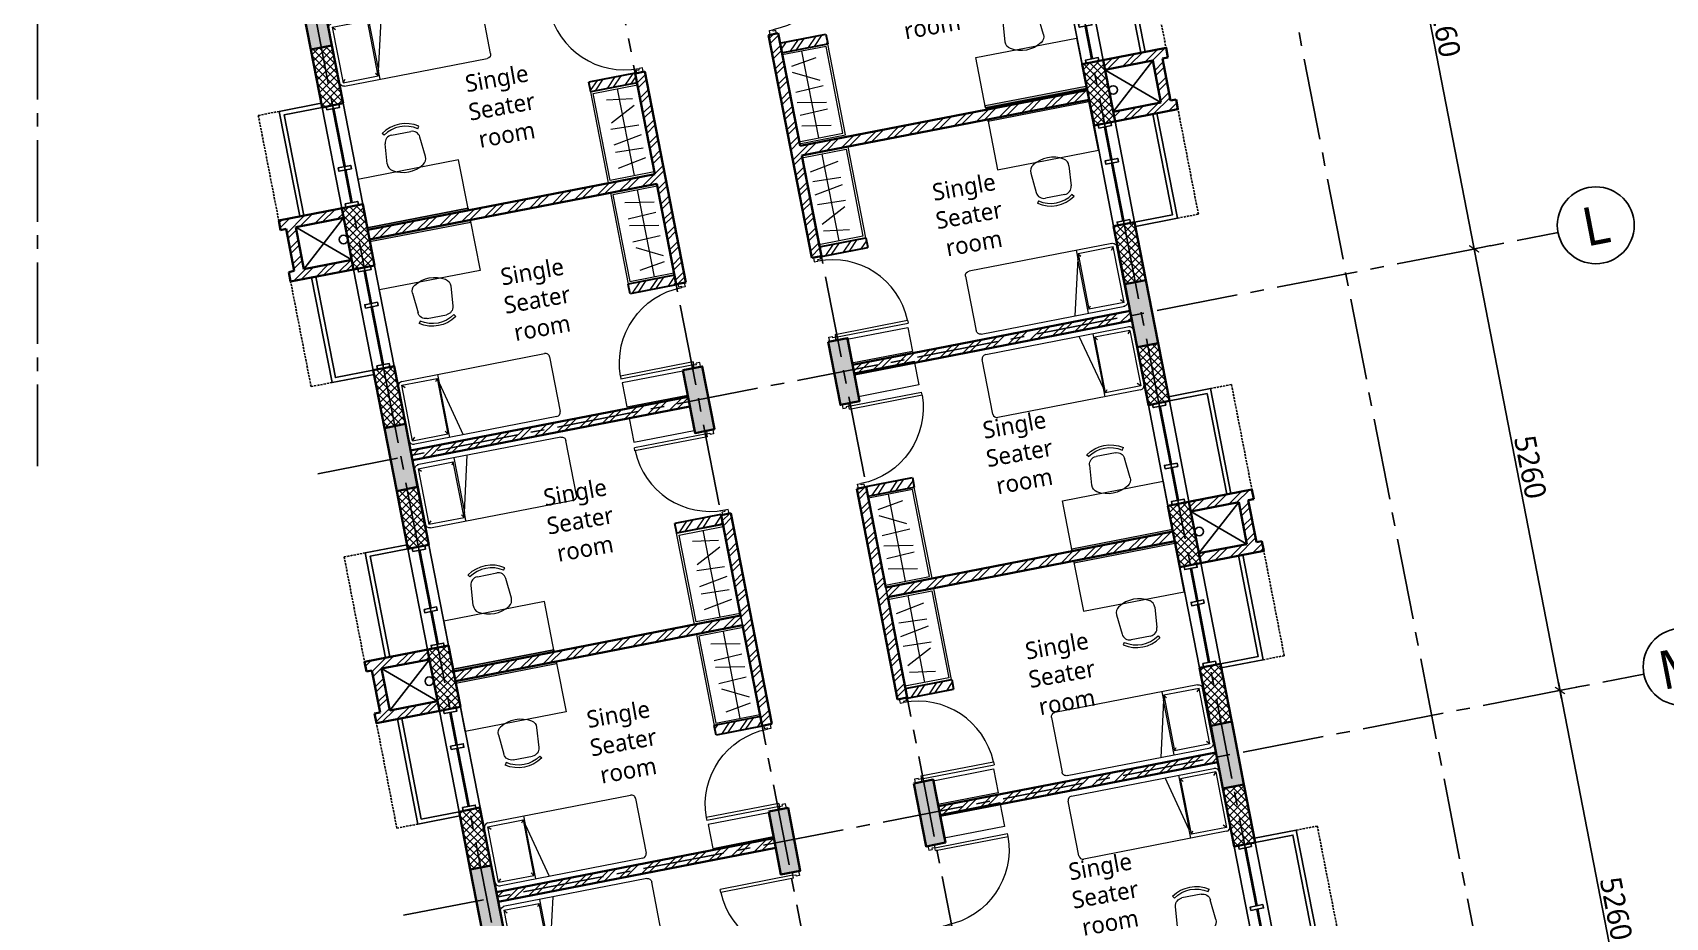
# Model space of a CAD drawing. Header units: millimetres. Extents: x -1107453 to -240403, y -265431 to 143409.
# Drawn here: x -269239 to -250148, y -40368 to -30023 of the extents above; entities that cross this region are included whole.
import ezdxf
from ezdxf.enums import TextEntityAlignment as Align

# ---------------------------------------------------------------- set-up
doc = ezdxf.new("R2010")
doc.units = ezdxf.units.MM
doc.header["$MEASUREMENT"] = 0
doc.linetypes.add('CENTER2', pattern=[28.575, 19.05, -3.175, 3.175, -3.175])
doc.linetypes.add('HIDDEN', pattern=[0.375, 0.25, -0.125])
for name, color, linetype in [('A-Anno-Dims', 7, 'Continuous'), ('A-Anno-Grid Lines', 154, 'Continuous'), ('A-Wall Patt', 8, 'Continuous'), ('A-Window', 4, 'Continuous'), ('Anno_Labels', 7, 'Continuous'), ('S-Conc Patt', 9, 'Continuous')]:
    doc.layers.add(name, color=color, linetype=linetype)
for name, color, linetype, lineweight in [('A-Detail Lines', 8, 'Continuous', 25), ('A-Door', 4, 'Continuous', 9), ('A-Wall Sec', 1, 'Continuous', 30), ('column hatch', 12, 'Continuous', 5), ('S-Concrete', 40, 'Continuous', 30), ('text', 7, 'Continuous', 9), ('Wall HATCH', 8, 'Continuous', 15)]:
    doc.layers.add(name, color=color, linetype=linetype, lineweight=lineweight)
doc.layers.add('frntr', color=32, linetype='Continuous', lineweight=15, true_color=0xbd5e00)
doc.layers.add('I-Furniture', color=7, linetype='Continuous', lineweight=15, true_color=0xc76300)
doc.styles.get("Standard").update_dxf_attribs({"font": 'trebuc.ttf'})
doc.dimstyles.new('IIITD_WD_L @ 100', dxfattribs={"dimscale": 100, "dimtxt": 2.5, "dimasz": 1, "dimexe": 0.5, "dimexo": 0.25, "dimgap": 0.3, "dimtad": 1, "dimdec": 0, "dimrnd": 1, "dimzin": 0, "dimdsep": 46, "dimtxsty": 'Standard', "dimblk": 'ARCHTICK', "dimcen": 0.2, "dimdle": 1, "dimclrd": 8, "dimclre": 8, "dimadec": 0, "dimazin": 0, "dimtfac": 1, "dimtdec": 0, "dimtofl": 0, "dimtmove": 0, "dimatfit": 0, "dimfxl": 2, "dimfxlon": 1, "dimtolj": 1, "dimtzin": 0, "dimlwd": -1, "dimlwe": -1, "dimarcsym": 0})
pattern_1 = [(45, (-151.27, -71520.88), (-44.194174, 44.194174), []), (135, (-151.27, -71520.88), (-44.194174, -44.194174), [])]
pattern_2 = [(45, (-807740.9, 84432.88), (-106.066017, 106.066017), []), (45, (-807670.2, 84432.88), (-106.066017, 106.066017), [])]

# ---------------------------------------------------------------- blocks, each defined once
blk = doc.blocks.new('ABL_Door_S - 1000 x 2100-11-3 Second Floor Lvl')
at = {"layer": 'A-Door', "color": 5}
for p, q in [((-500, 38), (-450, 38)), ((-500, -38), (-500, 38)), ((-450, 38), (-450, -3)), ((450, 38), (450, -3)), ((500, 38), (450, 38)), ((500, -38), (500, 38)), ((-500, -38), (-465, -38)), ((-465, -3), (-450, -3)), ((-465, -38), (-465, -3)), ((-430, -38), (-465, -38)), ((465, -3), (450, -3)), ((465, -38), (465, -3)), ((500, -38), (465, -38))]:
    blk.add_line(p, q, dxfattribs=at)
at = {"layer": 'A-Door', "color": 5, "lineweight": 18}
for p, q in [((-465, -38), (-465, -903)), ((-430, -38), (-430, -903)), ((-430, -903), (-465, -903))]:
    blk.add_line(p, q, dxfattribs=at)
at = {"layer": 'A-Door'}
blk.add_arc((-450, -2), 900, 271.2981, 359.9894, dxfattribs=at)
blk = doc.blocks.new('W 1200')
at = {"layer": 'A-Window', "linetype": 'HIDDEN', "ltscale": 100}
for p, q in [((552588, 7900), (552588, 9150)), ((552838, 7900), (552588, 7900))]:
    blk.add_line(p, q, dxfattribs=at)
at = {"layer": 'A-Window', "color": 2, "lineweight": 40}
for p, q in [((553463, 8720), (553463, 9110)), ((553463, 7990), (553463, 8680))]:
    blk.add_line(p, q, dxfattribs=at)
at = {"layer": 'A-Window', "color": 5}
for points in [[(553338, 7900), (552838, 7900), (552838, 9150)], [(553338, 7950), (552888, 7950), (552888, 9150)]]:
    blk.add_lwpolyline(points, dxfattribs=at)
at = {"layer": 'A-Window'}
for points in [[(553338, 7950), (553338, 9150)], [(553588, 7950), (553588, 9150)], [(553388, 8680), (553388, 8720), (553538, 8720), (553538, 8680), (553388, 8680)]]:
    blk.add_lwpolyline(points, dxfattribs=at)
for points in [[(553388, 9150), (553538, 9150), (553538, 9110), (553388, 9110)], [(553388, 7990), (553538, 7990), (553538, 7950), (553388, 7950)]]:
    blk.add_lwpolyline(points, close=True, dxfattribs=at)
blk = doc.blocks.new('column 2.03')
at = {"layer": 'S-Conc Patt'}
h = blk.add_hatch(color=256, dxfattribs=at)
h.paths.add_polyline_path([(-391825, -41890), (-391778, -42135), (-392229, -42223), (-392277, -41978)])
h.paths.add_polyline_path([(-417144, -42306), (-417144, -42556), (-417593, -42556), (-417593, -42306)])
h.paths.add_polyline_path([(-386479, -25584), (-386233, -25536), (-386090, -26272), (-386335, -26320)])
h.paths.add_polyline_path([(-385475, -30747), (-385229, -30699), (-385086, -31436), (-385332, -31483)])
h.paths.add_polyline_path([(-394133, -32430), (-393887, -32382), (-393744, -33119), (-393990, -33166)])
h.paths.add_polyline_path([(-395136, -27267), (-394891, -27219), (-394748, -27955), (-394993, -28003)])
h.paths.add_polyline_path([(-417394, -22076), (-417144, -22076), (-417144, -22826), (-417394, -22826)])
h.paths.add_polyline_path([(-417394, -27336), (-417144, -27336), (-417144, -28086), (-417394, -28086)])
h.paths.add_polyline_path([(-417394, -32596), (-417144, -32596), (-417144, -33346), (-417394, -33346)])
h.paths.add_polyline_path([(-426214, -32596), (-425964, -32596), (-425964, -33346), (-426214, -33346)])
h.paths.add_polyline_path([(-426214, -27336), (-425964, -27336), (-425964, -28086), (-426214, -28086)])
h.paths.add_polyline_path([(-399019, -17228), (-398769, -17228), (-398769, -17978), (-399019, -17978)])
h.paths.add_polyline_path([(-399019, -11280), (-398769, -11280), (-398769, -12030), (-399019, -12030)])
h.paths.add_polyline_path([(-399019, -14460), (-398769, -14460), (-398769, -15210), (-399019, -15210)])
h.paths.add_polyline_path([(-415129, -17161), (-415379, -17161), (-415379, -17911), (-415129, -17911)])
h.paths.add_polyline_path([(-415129, -12030), (-415379, -12030), (-415379, -11280), (-415129, -11280)])
h.paths.add_polyline_path([(-415129, -15210), (-415379, -15210), (-415379, -14460), (-415129, -14460)])
h.paths.add_polyline_path([(-427169, -19106), (-426919, -19106), (-426919, -19856), (-427169, -19856)])
h.paths.add_polyline_path([(-421929, -11530), (-421929, -11280), (-422679, -11280), (-422679, -11530)])
h.paths.add_polyline_path([(-422679, -13701), (-422429, -13701), (-422429, -14451), (-422679, -14451)])
h.paths.add_polyline_path([(-428649, -19106), (-428399, -19106), (-428399, -19856), (-428649, -19856)])
h.paths.add_polyline_path([(-428649, -17161), (-428399, -17161), (-428399, -17911), (-428649, -17911)])
h.paths.add_polyline_path([(-422679, -17161), (-422429, -17161), (-422429, -17911), (-422679, -17911)])
h.paths.add_polyline_path([(-417144, -17161), (-417394, -17161), (-417394, -17911), (-417144, -17911)])
h.paths.add_polyline_path([(-420929, -17161), (-420699, -17161), (-420699, -17911), (-420929, -17911)])
h.paths.add_polyline_path([(-386030, -15131), (-385784, -15083), (-385641, -15819), (-385886, -15867)])
h.paths.add_polyline_path([(-390781, -18036), (-390733, -18281), (-391471, -18425), (-391519, -18179)])
h.paths.add_polyline_path([(-387914, -36727), (-387688, -36683), (-387600, -37135), (-387826, -37179)])
h.paths.add_polyline_path([(-389447, -41411), (-389400, -41656), (-389989, -41771), (-390036, -41525)])
h.paths.add_polyline_path([(-422429, -19106), (-422429, -19336), (-423179, -19336), (-423179, -19106)])
h.paths.add_polyline_path([(-383067, -38123), (-383024, -38349), (-383470, -38436), (-383514, -38210)])
h.paths.add_polyline_path([(-387024, -38892), (-386980, -39118), (-387432, -39206), (-387476, -38980)])
h.paths.add_polyline_path([(-383484, -35984), (-383440, -36209), (-383892, -36297), (-383936, -36071)])
h.paths.add_polyline_path([(-385427, -38358), (-385201, -38314), (-385115, -38756), (-385341, -38799)])
h.paths.add_polyline_path([(-385462, -36368), (-385418, -36594), (-385870, -36682), (-385914, -36456)])
h.paths.add_polyline_path([(-422429, -40296), (-422429, -40526), (-422879, -40526), (-422879, -40296)])
h.paths.add_polyline_path([(-422429, -38461), (-422659, -38461), (-422659, -38001), (-422429, -38001)])
h.paths.add_polyline_path([(-426469, -40296), (-426469, -40526), (-426919, -40526), (-426919, -40296)])
h.paths.add_polyline_path([(-426468, -38116), (-426468, -38346), (-426919, -38346), (-426919, -38116)])
h.paths.add_polyline_path([(-424789, -40066), (-424559, -40066), (-424559, -40526), (-424789, -40526)])
h.paths.add_polyline_path([(-424444, -38116), (-424444, -38346), (-424904, -38346), (-424904, -38116)])
h.paths.add_polyline_path([(-390643, -31752), (-390417, -31708), (-390274, -32444), (-390500, -32488)])
h.paths.add_polyline_path([(-389949, -26258), (-389723, -26214), (-389580, -26951), (-389805, -26995)])
h.paths.add_polyline_path([(-390863, -21556), (-390906, -21330), (-390170, -21187), (-390126, -21413)])
h.paths.add_polyline_path([(-393588, -16600), (-393363, -16556), (-393219, -17293), (-393445, -17336)])
h.paths.add_polyline_path([(-420929, -22076), (-420699, -22076), (-420699, -22826), (-420929, -22826)])
h.paths.add_polyline_path([(-386497, -40837), (-386449, -41083), (-387039, -41197), (-387087, -40952)])
h.paths.add_polyline_path([(-422428, -42306), (-422428, -42556), (-423028, -42556), (-423028, -42306)])
h.paths.add_polyline_path([(-387111, -17323), (-386866, -17275), (-386723, -18011), (-386969, -18059)])
h.paths.add_polyline_path([(-419312, -38116), (-419312, -38366), (-419912, -38366), (-419912, -38116)])
h.paths.add_polyline_path([(-426419, -22566), (-426419, -22316), (-427169, -22316), (-427169, -22566)])
h.paths.add_polyline_path([(-382684, -40096), (-382636, -40342), (-383077, -40427), (-383125, -40182)])
h.paths.add_polyline_path([(-419313, -42306), (-419313, -42556), (-419913, -42556), (-419913, -42306)])
h.paths.add_polyline_path([(-426467, -42306), (-426467, -42556), (-426918, -42556), (-426918, -42306)])
h.paths.add_polyline_path([(-399318, -16420), (-399068, -16420), (-399068, -17170), (-399318, -17170)])
h.paths.add_polyline_path([(-399319, -11280), (-399069, -11280), (-399069, -12030), (-399319, -12030)])
h.paths.add_polyline_path([(-414829, -12030), (-415079, -12030), (-415079, -11280), (-414829, -11280)])
h.paths.add_polyline_path([(-415079, -19600), (-414829, -19600), (-414829, -20350), (-415079, -20350)])
h.paths.add_polyline_path([(-399069, -20350), (-399319, -20350), (-399319, -19600), (-399069, -19600)])
h.paths.add_polyline_path([(-404329, -17095), (-404559, -17095), (-404559, -16495), (-404329, -16495)])
h.paths.add_polyline_path([(-415079, -16420), (-414829, -16420), (-414829, -17170), (-415079, -17170)])
h.paths.add_polyline_path([(-409589, -17095), (-409819, -17095), (-409819, -16495), (-409589, -16495)])
h.paths.add_polyline_path([(-390251, -37278), (-390203, -37524), (-390792, -37638), (-390840, -37393)])
h.paths.add_polyline_path([(-391647, -26588), (-391421, -26545), (-391278, -27281), (-391504, -27325)])
h.paths.add_polyline_path([(-420929, -27336), (-420699, -27336), (-420699, -28086), (-420929, -28086)])
h.paths.add_polyline_path([(-420929, -32596), (-420699, -32596), (-420699, -33346), (-420929, -33346)])
h.paths.add_polyline_path([(-399319, -14460), (-399069, -14460), (-399069, -15210), (-399319, -15210)])
h.paths.add_polyline_path([(-404559, -14535), (-404329, -14535), (-404329, -15135), (-404559, -15135)])
h.paths.add_polyline_path([(-409819, -14535), (-409589, -14535), (-409589, -15135), (-409819, -15135)])
h.paths.add_polyline_path([(-414829, -15210), (-415079, -15210), (-415079, -14460), (-414829, -14460)])
h.paths.add_polyline_path([(-391888, -16270), (-391642, -16222), (-391499, -16958), (-391745, -17006)])
h.paths.add_polyline_path([(-397078, -17279), (-396833, -17231), (-396689, -17967), (-396935, -18015)])
h.paths.add_polyline_path([(-428649, -13701), (-428399, -13701), (-428399, -14451), (-428649, -14451)])
h.paths.add_polyline_path([(-385658, -17040), (-385413, -16993), (-385270, -17729), (-385516, -17776)])
h.paths.add_polyline_path([(-386690, -11731), (-386445, -11683), (-386302, -12419), (-386547, -12467)])
h.paths.add_polyline_path([(-392548, -12873), (-392303, -12826), (-392159, -13562), (-392405, -13610)])
h.paths.add_polyline_path([(-392632, -37741), (-392584, -37987), (-393036, -38074), (-393083, -37829)])
h.paths.add_polyline_path([(-388945, -31422), (-388719, -31378), (-388576, -32114), (-388802, -32158)])
h.paths.add_polyline_path([(-386254, -20426), (-386206, -20671), (-386942, -20815), (-386990, -20569)])
h.paths.add_polyline_path([(-392650, -21425), (-392425, -21381), (-392282, -22117), (-392507, -22161)])
h.paths.add_polyline_path([(-396140, -22103), (-395895, -22056), (-395752, -22792), (-395997, -22840)])
h.paths.add_polyline_path([(-404744, -11530), (-404744, -11280), (-404144, -11280), (-404144, -11530)])
h.paths.add_polyline_path([(-410004, -11530), (-410004, -11280), (-409404, -11280), (-409404, -11530)])
h.paths.add_polyline_path([(-404744, -20350), (-404744, -20100), (-404144, -20100), (-404144, -20350)])
h.paths.add_polyline_path([(-410004, -20350), (-410004, -20100), (-409404, -20100), (-409404, -20350)])
h.paths.add_polyline_path([(-423179, -22546), (-423179, -22316), (-422429, -22316), (-422429, -22546)])
h.paths.add_polyline_path([(-422658, -27336), (-422428, -27336), (-422428, -28086), (-422658, -28086)])
h.paths.add_polyline_path([(-417144, -38116), (-417144, -38366), (-417593, -38366), (-417593, -38116)])
h.paths.add_polyline_path([(-422659, -32596), (-422429, -32596), (-422429, -33346), (-422659, -33346)])
h.paths.add_polyline_path([(-393355, -11530), (-393355, -11280), (-392605, -11280), (-392605, -11530)])
at = {"layer": 'S-Concrete', "lineweight": 35}
for points in [[(-396140, -22103), (-395895, -22056), (-395752, -22792), (-395997, -22840), (-396140, -22103)], [(-389949, -26258), (-389723, -26214), (-389580, -26951), (-389805, -26995), (-389949, -26258)], [(-391647, -26588), (-391421, -26545), (-391278, -27281), (-391504, -27325), (-391647, -26588)], [(-388945, -31422), (-388719, -31378), (-388576, -32114), (-388802, -32158), (-388945, -31422)], [(-390643, -31752), (-390417, -31708), (-390274, -32444), (-390500, -32488), (-390643, -31752)]]:
    blk.add_lwpolyline(points, dxfattribs=at)
for points in [[(-386479, -25584), (-386233, -25536), (-386090, -26272), (-386335, -26320)], [(-395136, -27267), (-394891, -27219), (-394748, -27955), (-394993, -28003)], [(-385475, -30747), (-385229, -30699), (-385086, -31436), (-385332, -31483)], [(-394133, -32430), (-393887, -32382), (-393744, -33119), (-393990, -33166)]]:
    blk.add_lwpolyline(points, close=True, dxfattribs=at)
blk = doc.blocks.new('Grid Head')
blk.add_circle((0, 0), 3)
at = {"layer": 'Anno_Labels'}
blk.add_attdef('GRID_NAME', text='', height=3, dxfattribs=at).set_placement((0, 0), align=Align.MIDDLE_CENTER)
blk = doc.blocks.new('_ArchTick')
at = {"color": 0, "linetype": 'ByBlock', "const_width": 0.15}
blk.add_lwpolyline([(-0.5, -0.5), (0.5, 0.5)], dxfattribs=at)
blk = doc.blocks.new('*D1108')
at = {"layer": 'A-Anno-Dims', "color": 8, "transparency": 16777216}
for p, q in [((554318, 11487), (555359, 6127)), ((554533, 11427), (554288, 11379)), ((555537, 6264), (555291, 6216))]:
    blk.add_line(p, q, dxfattribs=at)
at = {"layer": 'A-Anno-Dims', "color": 8, "transparency": 16777216, "xscale": 100, "yscale": 100, "zscale": 100}
for p, rotation in [((554337, 11389), 101.0000000010405), ((555340, 6226), 281.0000000010405)]:
    blk.add_blockref('_ArchTick', p, dxfattribs=dict(at, rotation=rotation))
at = {"layer": 'A-Anno-Dims', "color": 0, "transparency": 16777216, "insert": (554993, 8837), "char_height": 250, "attachment_point": 5, "rotation": 281}
blk.add_mtext('\\A1;5260', dxfattribs=at)
blk = doc.blocks.new('_Open90')
at = {"color": 0, "linetype": 'ByBlock', "lineweight": -2}
for p, q in [((0, 0), (-1, 0)), ((-0.5, 0.5), (0, 0)), ((0, 0), (-0.5, -0.5))]:
    blk.add_line(p, q, dxfattribs=at)
blk = doc.blocks.new('*D1127')
at = {"layer": 'A-Anno-Dims', "color": 8, "transparency": 16777216}
for p, q in [((555321, 6324), (556363, 964)), ((555537, 6264), (555291, 6216)), ((556540, 1100), (556295, 1053))]:
    blk.add_line(p, q, dxfattribs=at)
at = {"layer": 'A-Anno-Dims', "color": 8, "transparency": 16777216, "xscale": 100, "yscale": 100, "zscale": 100}
for p, rotation in [((555340, 6226), 101.0000000010405), ((556344, 1062), 281.0000000010405)]:
    blk.add_blockref('_ArchTick', p, dxfattribs=dict(at, rotation=rotation))
at = {"layer": 'A-Anno-Dims', "color": 0, "transparency": 16777216, "insert": (555997, 3674), "char_height": 250, "attachment_point": 5, "rotation": 281}
blk.add_mtext('\\A1;5260', dxfattribs=at)
blk = doc.blocks.new('*D1128')
at = {"layer": 'A-Anno-Dims', "color": 8, "transparency": 16777216}
for p, q in [((556325, 1160), (557367, -4199)), ((556540, 1100), (556295, 1053)), ((557544, -4063), (557298, -4111))]:
    blk.add_line(p, q, dxfattribs=at)
at = {"layer": 'A-Anno-Dims', "color": 8, "transparency": 16777216, "xscale": 100, "yscale": 100, "zscale": 100}
for p, rotation in [((556344, 1062), 101.0000000010405), ((557348, -4101), 281.0000000010405)]:
    blk.add_blockref('_ArchTick', p, dxfattribs=dict(at, rotation=rotation))
at = {"layer": 'A-Anno-Dims', "color": 0, "transparency": 16777216, "insert": (557000, -1489), "char_height": 250, "attachment_point": 5, "rotation": 281}
blk.add_mtext('\\A1;5260', dxfattribs=at)
blk = doc.blocks.new('A$C4AD23F1D')
at = {"layer": 'I-Furniture', "true_color": 0xff4dff}
blk.add_hatch(color=211, dxfattribs=at).paths.add_polyline_path([(0, 25), (0, 0), (1200, 0), (1200, 25)])
at = {"layer": 'frntr', "color": 203, "true_color": 0xb63cc3}
blk.add_lwpolyline([(0, 0), (1200, 0), (1200, 25), (0, 25)], close=True, dxfattribs=at)
blk = doc.blocks.new('A$C0E3E786B')
at = {"layer": 'I-Furniture', "ltscale": 0.1}
for p, q in [((-1955, 216), (-1955, 866)), ((-1915, 872), (-1881, 837)), ((-1915, 872), (-1495, 872)), ((-1915, 211), (-1915, 872)), ((-1905, 916), (-205, 916)), ((-1495, 872), (-1521, 837)), ((-1495, 872), (-1495, 211)), ((-1481, 916), (-1481, 816)), ((-1481, 166), (-1481, 816)), ((-1481, 816), (-1320, 166)), ((-155, 866), (-155, 216)), ((-1915, 211), (-1881, 246)), ((-1915, 211), (-1495, 211)), ((-1495, 211), (-1521, 246)), ((-1915, 166), (-1915, 167)), ((-205, 166), (-1915, 166))]:
    blk.add_line(p, q, dxfattribs=at)
for centre, start, end in [((-1905, 866), 90, 180), ((-205, 866), 0, 90), ((-1905, 216), 180, 270), ((-205, 216), 270, 0)]:
    blk.add_arc(centre, 50, start, end, dxfattribs=at)
blk = doc.blocks.new('A$C30AF02BA')
at = {"layer": 'I-Furniture', "color": 9, "ltscale": 0.1, "true_color": 0xbababa}
for p, q in [((-73, 913), (-374, 958)), ((-224, 28), (-224, 1063)), ((-369, 684), (-70, 837)), ((-390, 615), (-60, 601)), ((-55, 482), (-393, 423)), ((-55, 207), (-393, 147)), ((-390, 340), (-60, 326))]:
    blk.add_line(p, q, dxfattribs=at)
at = {"layer": 'I-Furniture', "ltscale": 0.1}
blk.add_lwpolyline([(-537, 3), (-537, 1088), (13, 1088), (13, 3)], close=True, dxfattribs=at)
blk.add_lwpolyline([(13, 28), (-512, 28), (-512, 1063), (13, 1063)], dxfattribs=at)
blk = doc.blocks.new('chair1')
at = {"layer": 'I-Furniture'}
for p, q in [((-320, 228), (-84, 207)), ((16, 201), (42, 219)), ((1, 115), (1, -115)), ((-320, -228), (-84, -207)), ((16, -201), (42, -219))]:
    blk.add_line(p, q, dxfattribs=at)
for centre, radius, start, end in [((-328, 135), 92.9, 85.0303, 148.407), ((-92, 115), 92.9, 0, 85.0303), ((-278, 0), 356, 325.6197, 34.3803), ((-278, 0), 387, 325.6197, 34.3803), ((-108, 0), 351, 148.407, 211.593), ((-328, -135), 92.9, 211.593, 274.9697), ((-92, -115), 92.9, 274.9697, 0)]:
    blk.add_arc(centre, radius, start, end, dxfattribs=at)
blk = doc.blocks.new('RRRR')
at = {"layer": 'Wall HATCH'}
h = blk.add_hatch(dxfattribs=at)
h.set_pattern_fill('ANSI32', color=256, scale=400, angle=360, style=0)
h.paths.add_polyline_path([(-87944, 22553), (-88494, 22553), (-88494, 22668), (-87944, 22668)])
at = {"layer": 'A-Wall Sec'}
for p, q in [((-87944, 22668), (-88494, 22668)), ((-88494, 22553), (-88494, 22668)), ((-87944, 22553), (-88494, 22553))]:
    blk.add_line(p, q, dxfattribs=at)
at = {"layer": 'I-Furniture', "ltscale": 0.1}
blk.add_lwpolyline([(-91364, 23756), (-90164, 23756), (-90164, 23156), (-91364, 23156)], close=True, dxfattribs=at)
at = {"layer": 'I-Furniture', "xscale": -1, "rotation": 180}
blk.add_blockref('A$C30AF02BA', (-87958, 23756), dxfattribs=at)
at = {"layer": 'I-Furniture', "ltscale": 0.1, "xscale": -1, "rotation": 90}
blk.add_blockref('chair1', (-90764, 22723), dxfattribs=at)
at = {"layer": 'I-Furniture'}
blk.add_blockref('A$C0E3E786B', (-89404, 21140), dxfattribs=at)
blk = doc.blocks.new('sss')
at = {"layer": 'Wall HATCH'}
h = blk.add_hatch(dxfattribs=at)
h.set_pattern_fill('ANSI32', color=256, scale=400, angle=360, style=0)
h.set_pattern_definition([(45, (12972.95, 6724.33), (-106.06602, 106.06602), []), (45, (13043.66, 6724.33), (-106.06602, 106.06602), [])])
h.paths.add_polyline_path([(-74971, 29278), (-75521, 29278), (-75521, 29393), (-74971, 29393)])
at = {"layer": 'A-Wall Sec'}
for p, q in [((-74971, 29393), (-75521, 29393)), ((-75521, 29278), (-75521, 29393)), ((-74971, 29278), (-75521, 29278))]:
    blk.add_line(p, q, dxfattribs=at)
at = {"layer": 'frntr', "color": 203, "true_color": 0xb63cc3}
blk.add_lwpolyline([(-78391, 28190), (-77191, 28190), (-77191, 28215), (-78391, 28215)], close=True, dxfattribs=at)
at = {"layer": 'I-Furniture', "ltscale": 0.1}
blk.add_lwpolyline([(-78391, 28190), (-77191, 28190), (-77191, 28790), (-78391, 28790)], close=True, dxfattribs=at)
at = {"layer": 'I-Furniture', "extrusion": (0, 0, -1), "zscale": -1, "rotation": 180}
blk.add_blockref('A$C0E3E786B', (76431, 30806), dxfattribs=at)
at = {"layer": 'I-Furniture', "ltscale": 0.1, "rotation": 90}
blk.add_blockref('chair1', (-77791, 29223), dxfattribs=at)
at = {"layer": 'I-Furniture'}
blk.add_blockref('A$C30AF02BA', (-74985, 28189), dxfattribs=at)
at = {"layer": 'I-Furniture', "color": 32, "true_color": 0xd67c2e, "xscale": -1, "rotation": 180}
blk.add_blockref('A$C4AD23F1D', (-78391, 28215), dxfattribs=at)
blk = doc.blocks.new('Grid Girls Hostel')
at = {"layer": 'A-Anno-Grid Lines', "linetype": 'CENTER2', "ltscale": 50}
for p, q in [((538541, 3686.8), (538541, 25744.1)), ((546030.4, -12871.7), (538541, 25657.8)), ((557078.8, -10724.1), (550388.2, 23696.3)), ((551208.5, -11865.1), (544521.1, 22538.2)), ((549510.2, -12195.2), (542822.9, 22208.1)), ((554688.3, -11188.7), (550425.3, 10742.6)), ((541817.5, 3597), (556321, 6416.2)), ((542821.1, -1566.3), (557324.7, 1252.9))]:
    blk.add_line(p, q, dxfattribs=at)
at = {"layer": 'A-Anno-Dims'}
ref = blk.add_blockref('Grid Head', (556762.7, 6502.1), dxfattribs=dict(at, xscale=150, yscale=150, zscale=150, rotation=11.00000000000715))
ref.add_attrib('GRID_NAME', 'L', dxfattribs={"layer": '0', "height": 450, "rotation": 11}).set_placement((556762.7, 6502.1), align=Align.MIDDLE_CENTER)
ref = blk.add_blockref('Grid Head', (557766.4, 1338.7), dxfattribs=dict(at, xscale=150, yscale=150, zscale=150, rotation=11.00000000000715))
ref.add_attrib('GRID_NAME', 'M', dxfattribs={"layer": '0', "height": 450, "rotation": 11}).set_placement((557766.4, 1338.7), align=Align.MIDDLE_CENTER)
for base, p1, p2, picture, middle in [((555340.3, 6225.6), (554827.3, 11484.3), (555831.1, 6321), '*D1108', (554993.1, 8837.3)), ((556343.9, 1062.2), (556321, 6416.2), (557324.7, 1252.9), '*D1127', (555996.8, 3674)), ((557347.6, -4101.1), (557324.7, 1252.9), (558328.3, -3910.5), '*D1128', (557000.5, -1489.4))]:
    dim = blk.add_linear_dim(base=base, p1=p1, p2=p2, angle=101, dimstyle='IIITD_WD_L @ 100', override={"dimtmove": 1, "dimldrblk": 'Open90', "dimarcsym": 1}, dxfattribs=at)
    dim.commit()
    dim.dimension.update_dxf_attribs({"geometry": picture, "text_midpoint": middle})

msp = doc.modelspace()

# ---------------------------------------------------------------- hatches: boundary and pattern name
at = {"layer": 'A-Wall Patt'}
h = msp.add_hatch(dxfattribs=at)
h.set_pattern_fill('ANSI32', color=256, scale=400, angle=360, style=0)
h.set_pattern_definition(pattern_2)
h.paths.add_polyline_path([(-256700.2, -30457.1), (-256140.7, -30348.3), (-256045.3, -30839.2), (-256604.8, -30947.9)], flags=16)
h.paths.add_polyline_path([(-256722.2, -30344.2), (-256582.9, -31060.8), (-255846.7, -30917.7), (-255868.6, -30804.8), (-255932.4, -30817.2), (-256027.8, -30326.4), (-255964, -30314), (-255986, -30201.1)])
h.paths.add_polyline_path([(-260128.5, -32656.7), (-260015.7, -32634.7), (-260244.1, -31459.2), (-256887, -30806.7), (-256908.9, -30693.8), (-260266.1, -31346.3), (-260521.6, -30028.4), (-260634.4, -30050.3)])
h = msp.add_hatch(dxfattribs=at)
h.set_pattern_fill('ANSI37', color=256, scale=500, style=0)
h.set_pattern_definition(pattern_1)
h.paths.add_polyline_path([(-264376.5, -37190.5), (-264621.9, -37238.2), (-264552.3, -37596.5, -0.0000921), (-264552.2, -37596.5), (-264482.6, -37954.8), (-264237.2, -37907.1)])
h.paths.add_polyline_path([(-264737.1, -35335.2), (-264982.5, -35382.9), (-264850.9, -36060.3), (-264605.5, -36012.6)])
h.paths.add_polyline_path([(-265011.9, -33921.7), (-265257.3, -33969.4), (-265125.6, -34646.7), (-264880.2, -34599)])
h.paths.add_polyline_path([(-265380.1, -32027.2), (-265625.5, -32074.9), (-265555.9, -32433.1, -0.0001287), (-265555.9, -32433.2), (-265486.3, -32791.4), (-265240.9, -32743.7)])
h.paths.add_polyline_path([(-265740.8, -30171.9), (-265986.2, -30219.6), (-265854.5, -30896.9), (-265609.1, -30849.2)])
h = msp.add_hatch(dxfattribs=at)
h.set_pattern_fill('ANSI37', color=256, scale=500, style=0)
h.set_pattern_definition(pattern_1)
h.paths.add_polyline_path([(-255718.5, -35507.6), (-255963.9, -35555.3), (-255824.7, -36271.9), (-255579.2, -36224.2)])
h.paths.add_polyline_path([(-256079.2, -33652.3), (-256324.6, -33700), (-256192.9, -34377.3), (-255947.5, -34329.6)])
h.paths.add_polyline_path([(-256353.9, -32238.8), (-256599.3, -32286.5), (-256467.7, -32963.8), (-256222.3, -32916.1)])
h.paths.add_polyline_path([(-256722.2, -30344.2), (-256967.6, -30391.9), (-256828.3, -31108.5), (-256582.9, -31060.8)])
h = msp.add_hatch(dxfattribs=at)
h.set_pattern_fill('ANSI32', color=256, scale=400, style=0)
h.set_pattern_definition([(45, (-807740.9, 81219.18), (-106.066017, 106.066017), []), (45, (-807670.2, 81219.18), (-106.066017, 106.066017), [])])
h.paths.add_polyline_path([(-265603.6, -32187.7), (-266163.1, -32296.5), (-266067.7, -32787.3), (-265508.2, -32678.6)], flags=16)
h.paths.add_polyline_path([(-265486.3, -32791.4), (-265625.5, -32074.9), (-266361.8, -32218), (-266339.8, -32330.8), (-266276, -32318.4), (-266180.6, -32809.3), (-266244.4, -32821.7), (-266222.5, -32934.5)])
h.paths.add_polyline_path([(-262079.3, -30478.9), (-262192.2, -30500.8), (-261964.3, -31676.4), (-265321.5, -32329), (-265299.5, -32441.9), (-261942.4, -31789.3), (-261713.9, -32964.8), (-261600.9, -32942.9)])
h = msp.add_hatch(dxfattribs=at)
h.set_pattern_fill('ANSI32', color=256, scale=400, angle=360, style=0)
h.set_pattern_definition(pattern_2)
h.paths.add_polyline_path([(-256385.2, -33388.3), (-256407.1, -33275.4), (-259651.4, -33906.1), (-259629.4, -34019)])
h = msp.add_hatch(dxfattribs=at)
h.set_pattern_fill('ANSI32', color=256, scale=400, angle=360, style=0)
h.set_pattern_definition(pattern_2)
h.paths.add_polyline_path([(-261553.4, -34392.9), (-261575.4, -34280.1), (-264819.6, -34910.7), (-264797.7, -35023.6)])
h = msp.add_hatch(dxfattribs=at)
h.set_pattern_fill('ANSI32', color=256, scale=400, angle=360, style=0)
h.set_pattern_definition(pattern_2)
h.paths.add_polyline_path([(-255696.6, -35620.5), (-255137.1, -35511.7), (-255041.7, -36002.5), (-255601.2, -36111.3)], flags=16)
h.paths.add_polyline_path([(-255718.5, -35507.6), (-255579.2, -36224.2), (-254843, -36081.1), (-254865, -35968.2), (-254928.8, -35980.6), (-255024.2, -35489.8), (-254960.4, -35477.4), (-254982.3, -35364.5)])
h.paths.add_polyline_path([(-259124.9, -37820), (-259012, -37798.1), (-259240.5, -36622.6), (-255883.3, -35970), (-255905.3, -35857.1), (-259262.4, -36509.7), (-259490.9, -35334.2), (-259603.8, -35356.1)])
h = msp.add_hatch(dxfattribs=at)
h.set_pattern_fill('ANSI32', color=256, scale=400, angle=360, style=0)
h.set_pattern_definition(pattern_2)
h.paths.add_polyline_path([(-264504.5, -37841.9), (-265064.1, -37950.7), (-265159.5, -37459.9), (-264600, -37351.1)])
h.paths.add_polyline_path([(-264482.6, -37954.8), (-264621.9, -37238.2), (-265358.1, -37381.3), (-265336.2, -37494.2), (-265272.4, -37481.8), (-265177, -37972.6), (-265240.8, -37985), (-265218.8, -38097.9)])
edge = h.paths.add_edge_path()
edge.add_line((-260710.2, -38128.2), (-260597.3, -38106.2))
edge.add_line((-260597.3, -38106.2), (-261076.3, -35642.4))
edge.add_line((-261076.3, -35642.4), (-261095.9, -35646.2))
edge.add_line((-261095.9, -35646.2), (-261105.4, -35597.1))
edge.add_line((-261105.4, -35597.1), (-261144.7, -35604.7))
edge.add_arc((-261316.3, -34720.8), 900.4, 277.48733, 280.98939, ccw=False)
edge.add_line((-261199, -35613.6), (-260960.6, -36839.8))
edge.add_line((-260960.6, -36839.8), (-264317.8, -37492.4))
edge.add_line((-264317.8, -37492.4), (-264295.9, -37605.2))
edge.add_line((-264295.9, -37605.2), (-260938.7, -36952.7))
edge.add_line((-260938.7, -36952.7), (-260710.2, -38128.2))
h = msp.add_hatch(dxfattribs=at)
h.set_pattern_fill('ANSI37', color=256, scale=500, style=0)
h.set_pattern_definition(pattern_1)
h.paths.add_polyline_path([(-254346.6, -42565.5), (-254592, -42613.2), (-254410.8, -43545.7), (-254165.4, -43498)])
h.paths.add_polyline_path([(-254714.9, -40670.9), (-254960.3, -40718.6), (-254821, -41435.2), (-254575.6, -41387.5)])
h.paths.add_polyline_path([(-255075.5, -38815.7), (-255320.9, -38863.4), (-255189.3, -39540.7), (-254943.9, -39493)])
h.paths.add_polyline_path([(-255350.3, -37402.1), (-255595.7, -37449.8), (-255464, -38127.1), (-255218.6, -38079.4)])
h = msp.add_hatch(dxfattribs=at)
h.set_pattern_fill('ANSI32', color=256, scale=400, angle=360, style=0)
h.set_pattern_definition(pattern_2)
h.paths.add_polyline_path([(-255381.5, -38551.7), (-255403.4, -38438.8), (-258647, -39069.3), (-258625.1, -39182.2)])
h = msp.add_hatch(dxfattribs=at)
h.set_pattern_fill('ANSI37', color=256, scale=500, style=0)
h.set_pattern_definition(pattern_1)
h.paths.add_polyline_path([(-260781.2, -45018.2), (-260828.9, -44772.8), (-262621, -45121.1), (-262573.3, -45366.5)])
h.paths.add_polyline_path([(-259209.8, -44458.1), (-260239.9, -44658.3), (-260192.2, -44903.7), (-259162.1, -44703.5)])
h.paths.add_polyline_path([(-264008.2, -39085), (-264253.6, -39132.8), (-264122, -39810.1), (-263876.6, -39762.4)])
h.paths.add_polyline_path([(-263733.5, -40498.6), (-263978.9, -40546.3), (-263847.2, -41223.6), (-263601.8, -41175.9)])
h.paths.add_polyline_path([(-263372.8, -42353.9), (-263618.2, -42401.6), (-263548.6, -42759.9, -0.0000921), (-263548.6, -42759.9), (-263478.9, -43118.2), (-263233.5, -43070.5)])
h.paths.add_polyline_path([(-263004.6, -44248.4), (-263250, -44296.1), (-263072.6, -45208.9), (-262827.1, -45161.2)])
h = msp.add_hatch(dxfattribs=at)
h.set_pattern_fill('ANSI32', color=256, scale=400, angle=360, style=0)
h.set_pattern_definition(pattern_2)
h.paths.add_polyline_path([(-260549.8, -39556.3), (-260571.7, -39443.4), (-263816, -40074), (-263794, -40186.9)])
at = {"layer": 'Wall HATCH'}
h = msp.add_hatch(dxfattribs=at)
h.set_pattern_fill('ANSI32', color=256, scale=400, angle=190.99915, style=0)
h.set_pattern_definition([(235.99915, (-350668.32, -27167.49), (124.3544, -83.88077), []), (235.99915, (-350737.73, -27180.98), (124.3544, -83.88077), [])])
h.paths.add_polyline_path([(-260036.5, -32527.2), (-259496.6, -32422.2), (-259474.7, -32535.1), (-260014.6, -32640.1)])
h = msp.add_hatch(dxfattribs=at)
h.set_pattern_fill('ANSI32', color=256, scale=400, angle=190.99915, style=0)
h.set_pattern_definition([(235.99915, (-350123.78, -29969.1), (124.3544, -83.88077), []), (235.99915, (-350193.2, -29982.59), (124.3544, -83.88077), [])])
h.paths.add_polyline_path([(-259492, -35328.8), (-258952.1, -35223.8), (-258930.1, -35336.7), (-259470, -35441.7)])
h = msp.add_hatch(dxfattribs=at)
h.set_pattern_fill('ANSI32', color=256, scale=400, angle=190.99915, style=0)
h.set_pattern_definition([(235.99915, (-349664.72, -32330.86), (124.3544, -83.88077), []), (235.99915, (-349734.13, -32344.35), (124.3544, -83.88077), [])])
h.paths.add_polyline_path([(-259032.9, -37690.5), (-258493, -37585.6), (-258471.1, -37698.5), (-259011, -37803.4)])

# ---------------------------------------------------------------- linework, layer by layer
at = {"layer": 'A-Detail Lines', "ltscale": 15}
for p, q in [((-256140.7, -30348.3), (-256604.8, -30947.9)), ((-256045.3, -30839.2), (-256700.2, -30457.1)), ((-265603.6, -32187.7), (-266067.7, -32787.3)), ((-265508.2, -32678.6), (-266163.1, -32296.5)), ((-255041.7, -36002.5), (-255696.6, -35620.5)), ((-255137.1, -35511.7), (-255601.2, -36111.3)), ((-264600, -37351.1), (-265064.1, -37950.7)), ((-264504.5, -37841.9), (-265159.5, -37459.9))]:
    msp.add_line(p, q, dxfattribs=at)
at = {"layer": 'A-Detail Lines'}
for centre in [(-256603.5, -30693), (-265605, -32442.7), (-255599.8, -35856.3), (-264601.3, -37606)]:
    msp.add_circle(centre, 50, dxfattribs=at)
at = {"layer": 'A-Wall Sec', "lineweight": 35}
for p, q in [((-260634.4, -30050.3), (-260521.6, -30028.4)), ((-260128.5, -32656.7), (-260634.4, -30050.3)), ((-260266.1, -31346.3), (-260521.6, -30028.4)), ((-265854.5, -30896.9), (-265986.2, -30219.6)), ((-265740.8, -30171.9), (-265609.1, -30849.2)), ((-256967.6, -30391.9), (-255986, -30201.1)), ((-256722.2, -30344.2), (-256582.9, -31060.8)), ((-256140.7, -30348.3), (-256700.2, -30457.1)), ((-256045.3, -30839.2), (-256140.7, -30348.3)), ((-255964, -30314), (-256027.8, -30326.4)), ((-256027.8, -30326.4), (-255932.4, -30817.2)), ((-255986, -30201.1), (-255964, -30314)), ((-262079.2, -30478.9), (-262192.1, -30500.8)), ((-262192.1, -30500.8), (-261964.3, -31676.4)), ((-262079.2, -30478.9), (-261600.9, -32942.9)), ((-256828.3, -31108.5), (-256967.6, -30391.9)), ((-260266.1, -31346.3), (-256908.9, -30693.8)), ((-265609.1, -30849.2), (-265854.5, -30896.9)), ((-256887, -30806.7), (-260244.1, -31459.2)), ((-255846.7, -30917.7), (-256828.3, -31108.5)), ((-256604.8, -30947.9), (-256045.3, -30839.2)), ((-255932.4, -30817.2), (-255868.6, -30804.8)), ((-255868.6, -30804.8), (-255846.7, -30917.7)), ((-260015.7, -32634.7), (-260244.1, -31459.2)), ((-265321.5, -32329), (-261964.3, -31676.4)), ((-261942.4, -31789.3), (-265299.5, -32441.9)), ((-261942.4, -31789.3), (-261713.9, -32964.8)), ((-266361.8, -32218), (-265380.1, -32027.2)), ((-265380.1, -32027.2), (-265240.9, -32743.7)), ((-266339.8, -32330.8), (-266361.8, -32218)), ((-265603.6, -32187.7), (-266163.1, -32296.5)), ((-265486.3, -32791.4), (-265625.5, -32074.9)), ((-256599.3, -32286.5), (-256353.9, -32238.8)), ((-256353.9, -32238.8), (-256222.3, -32916.1)), ((-266276, -32318.4), (-266339.8, -32330.8)), ((-266180.6, -32809.3), (-266276, -32318.4)), ((-266163.1, -32296.5), (-266067.7, -32787.3)), ((-256467.7, -32963.8), (-256599.3, -32286.5)), ((-260128.5, -32656.7), (-260015.7, -32634.7)), ((-266244.4, -32821.7), (-266180.6, -32809.3)), ((-266222.5, -32934.5), (-266244.4, -32821.7)), ((-265240.9, -32743.7), (-266222.5, -32934.5)), ((-266067.7, -32787.3), (-265508.2, -32678.6)), ((-261600.9, -32942.9), (-261713.9, -32964.8)), ((-259651.4, -33906.1), (-256407.1, -33275.4)), ((-256385.2, -33388.3), (-259629.4, -34019)), ((-256192.9, -34377.3), (-256324.6, -33700)), ((-256079.2, -33652.3), (-255947.5, -34329.6)), ((-265257.3, -33969.4), (-265011.9, -33921.7)), ((-265125.6, -34646.7), (-265257.3, -33969.4)), ((-265011.9, -33921.7), (-264880.2, -34599)), ((-264819.6, -34910.7), (-261575.4, -34280.1)), ((-255947.5, -34329.6), (-256192.9, -34377.3)), ((-261553.4, -34392.9), (-264797.7, -35023.6)), ((-264850.9, -36060.3), (-264982.5, -35382.9)), ((-264737.1, -35335.2), (-264605.5, -36012.6)), ((-259603.8, -35356.1), (-259490.9, -35334.2)), ((-259124.9, -37820), (-259603.8, -35356.1)), ((-259262.4, -36509.7), (-259490.9, -35334.2)), ((-255963.9, -35555.3), (-254982.3, -35364.5)), ((-255718.5, -35507.6), (-255579.2, -36224.2)), ((-254960.4, -35477.4), (-255024.2, -35489.8)), ((-255024.2, -35489.8), (-254928.8, -35980.6)), ((-254982.3, -35364.5), (-254960.4, -35477.4)), ((-261076.3, -35642.4), (-261189.1, -35664.3)), ((-261189.1, -35664.3), (-260960.6, -36839.8)), ((-261076.3, -35642.4), (-260597.3, -38106.2)), ((-255824.7, -36271.9), (-255963.9, -35555.3)), ((-255137.1, -35511.7), (-255696.6, -35620.5)), ((-255041.7, -36002.5), (-255137.1, -35511.7)), ((-259262.4, -36509.7), (-255905.3, -35857.1)), ((-264605.5, -36012.6), (-264850.9, -36060.3)), ((-255883.3, -35970), (-259240.5, -36622.6)), ((-254843, -36081.1), (-255824.7, -36271.9)), ((-255601.2, -36111.3), (-255041.7, -36002.5)), ((-254928.8, -35980.6), (-254865, -35968.2)), ((-254865, -35968.2), (-254843, -36081.1)), ((-259012, -37798.1), (-259240.5, -36622.6)), ((-264317.8, -37492.4), (-260960.6, -36839.8)), ((-260938.7, -36952.7), (-264295.9, -37605.2)), ((-260938.7, -36952.7), (-260710.2, -38128.2)), ((-265358.1, -37381.3), (-264376.5, -37190.5)), ((-264376.5, -37190.5), (-264237.2, -37907.1)), ((-265336.2, -37494.2), (-265358.1, -37381.3)), ((-264600, -37351.1), (-265159.5, -37459.9)), ((-264482.6, -37954.8), (-264621.9, -37238.2)), ((-255595.7, -37449.8), (-255350.3, -37402.1)), ((-255350.3, -37402.1), (-255190.9, -38221.8)), ((-265272.4, -37481.8), (-265336.2, -37494.2)), ((-265177, -37972.6), (-265272.4, -37481.8)), ((-265159.5, -37459.9), (-265064.1, -37950.7)), ((-255435.4, -38274.4), (-255595.7, -37449.8)), ((-259124.9, -37820), (-259012, -37798.1)), ((-265240.8, -37985), (-265177, -37972.6)), ((-265218.8, -38097.9), (-265240.8, -37985)), ((-264237.2, -37907.1), (-265218.8, -38097.9)), ((-265064.1, -37950.7), (-264504.5, -37841.9)), ((-260597.3, -38106.2), (-260710.2, -38128.2)), ((-258647.7, -39069.4), (-255403.4, -38438.8)), ((-255381.5, -38551.7), (-258625.8, -39182.3)), ((-255189.3, -39540.7), (-255348.6, -38721)), ((-255103.2, -38673.3), (-254943.9, -39493)), ((-264253.6, -39132.8), (-264008.2, -39085)), ((-264122, -39810.1), (-264253.6, -39132.8)), ((-264008.2, -39085), (-263876.6, -39762.4)), ((-263816, -40074), (-260571.7, -39443.4)), ((-254943.9, -39493), (-255189.3, -39540.7)), ((-260549.8, -39556.3), (-263794, -40186.9))]:
    msp.add_line(p, q, dxfattribs=at)
at = {"layer": 'A-Wall Sec'}
for p, q in [((-260036.5, -32527.2), (-259496.6, -32422.2)), ((-259496.6, -32422.2), (-259474.7, -32535.1)), ((-260014.6, -32640.1), (-259474.7, -32535.1)), ((-259492, -35328.8), (-258952.1, -35223.8)), ((-258952.1, -35223.8), (-258930.1, -35336.7)), ((-259470, -35441.7), (-258930.1, -35336.7)), ((-259032.9, -37690.5), (-258493, -37585.6)), ((-258493, -37585.6), (-258471.1, -37698.5)), ((-259011, -37803.4), (-258471.1, -37698.5))]:
    msp.add_line(p, q, dxfattribs=at)
at = {"layer": 'I-Furniture', "ltscale": 0.1}
for points in [[(-256892.1, -30807.7), (-258070, -31036.6), (-257955.6, -31625.6), (-256777.6, -31396.6)], [(-255905.6, -35857.2), (-257083.6, -36086.2), (-257198.1, -35497.2), (-256020.1, -35268.2)], [(-255888.5, -35971), (-257066.5, -36200), (-256952, -36789), (-255774, -36560)]]:
    msp.add_lwpolyline(points, close=True, dxfattribs=at)
at = {"layer": 'I-Furniture'}
for points in [[(-258952.9, -33749.9), (-259659.6, -33887.2), (-259714, -33607.5), (-259007.2, -33470.1)], [(-262289.7, -34398.4), (-261582.9, -34261.1), (-261637.3, -33981.3), (-262344.1, -34118.7)], [(-258876.6, -34142.5), (-259583.3, -34279.9), (-259637.7, -34000.1), (-258930.9, -33862.8)], [(-262209.6, -34810.8), (-261502.8, -34673.4), (-261557.2, -34393.7), (-262263.9, -34531)], [(-257948.6, -38913.1), (-258655.4, -39050.5), (-258709.7, -38770.7), (-258003, -38633.3)], [(-257873.7, -39306), (-258580.5, -39443.4), (-258634.8, -39163.6), (-257928.1, -39026.3)], [(-261286.8, -39561.9), (-260580.1, -39424.6), (-260634.4, -39144.8), (-261341.2, -39282.2)]]:
    msp.add_lwpolyline(points, close=True, dxfattribs=at)

# ---------------------------------------------------------------- block references
for name, p, rotation in [('RRRR', (-351136, -24787), 190.9991535342098), ('sss', (-182992.1, -45044.2), 10.99915353420982), ('RRRR', (-171081.4, -38330), 10.99915353420982), ('sss', (-181988.4, -50207.6), 10.99915353420982), ('RRRR', (-170076.3, -43493.1), 10.99915353420982), ('sss', (-180984.8, -55370.9), 10.99915353420982)]:
    msp.add_blockref(name, p, dxfattribs=dict(rotation=rotation))
at = {"layer": 'A-Anno-Grid Lines'}
msp.add_blockref('Grid Girls Hostel', (-807723.7, -38777.5), dxfattribs=at)
at = {"layer": 'A-Door', "xscale": -1}
for p, rotation in [((-260673.4, -29548.5), 101.0000000010217), ((-261562, -33444.7), 281.0000000010216), ((-259642.1, -34854.2), 101.0000000010217), ((-260558.4, -38608), 281.0000000010216), ((-258638.4, -40017.6), 101.0000000010217)]:
    msp.add_blockref('ABL_Door_S - 1000 x 2100-11-3 Second Floor Lvl', p, dxfattribs=dict(at, rotation=rotation))
at = {"layer": 'A-Door'}
for p, rotation in [((-262231.8, -29999.2), 281.0000000010216), ((-259976, -33136.4), 101.0000000010216), ((-261228.1, -35162.5), 281.0000000010216), ((-258972.3, -38299.7), 101.0000000010216), ((-260224.4, -40325.9), 281.0000000010216)]:
    msp.add_blockref('ABL_Door_S - 1000 x 2100-11-3 Second Floor Lvl', p, dxfattribs=dict(at, rotation=rotation))
at = {"layer": 'column hatch'}
for p, rotation in [((284700.6, 84232.6), 191.0013472070199), ((-806909.1, -147368.2), 11.00134720701999), ((285704.3, 79069.2), 191.0013472070199), ((-805905.4, -152531.6), 11.00134720701999), ((286707.9, 73905.8), 191.0013472070199)]:
    msp.add_blockref('W 1200', p, dxfattribs=dict(at, rotation=rotation))
at = {"layer": 'column hatch', "xscale": -1}
for p, rotation in [((-810545.3, -128661.7), 190.9986527931383), ((288336.8, 65526), 10.99865279392702), ((-809541.6, -133825), 190.9986527931383), ((289340.4, 60362.7), 10.99865279392702)]:
    msp.add_blockref('W 1200', p, dxfattribs=dict(at, rotation=rotation))
at = {"layer": 'I-Furniture', "color": 32, "true_color": 0xd67c2e}
for p, rotation in [((-256922.6, -30650.6), 190.9991535342098), ((-265294.8, -32466.4), 10.99915353420982), ((-255910.4, -35832.7), 190.9991535342098), ((-264289.7, -37629.5), 10.99915353420982)]:
    msp.add_blockref('A$C4AD23F1D', p, dxfattribs=dict(at, rotation=rotation))
at = {"layer": 'I-Furniture', "color": 32, "true_color": 0xd67c2e, "xscale": -1, "rotation": 10.99915353420986}
for p in [(-256887.3, -30832.2), (-255883.7, -35995.6)]:
    msp.add_blockref('A$C4AD23F1D', p, dxfattribs=at)
at = {"layer": 'I-Furniture'}
for name, p, rotation in [('A$C30AF02BA', (-260235.7, -31457.3), 190.9991535342098), ('A$C0E3E786B', (-258328.3, -33663.3), 190.9991535342157), ('A$C30AF02BA', (-259232.1, -36620.7), 190.9991535342098), ('A$C0E3E786B', (-257324.3, -38826.5), 190.9991535342157)]:
    msp.add_blockref(name, p, dxfattribs=dict(at, rotation=rotation))
at = {"layer": 'I-Furniture', "ltscale": 0.1, "rotation": 280.9991535342073}
for p in [(-257283.9, -31936.2), (-256280.4, -37099.6)]:
    msp.add_blockref('chair1', p, dxfattribs=at)
at = {"layer": 'I-Furniture', "extrusion": (0, 0, -1), "zscale": -1, "rotation": 349.0008464657902}
for p in [(258316.6, -33749.4), (257313, -38912.8)]:
    msp.add_blockref('A$C0E3E786B', p, dxfattribs=at)
at = {"layer": 'I-Furniture', "ltscale": 0.1, "xscale": -1, "rotation": 280.9991535349938}
for p in [(-256691.7, -34957.6), (-255687.7, -40120.9)]:
    msp.add_blockref('chair1', p, dxfattribs=at)
at = {"layer": 'I-Furniture', "xscale": -1, "rotation": 10.99915353421577}
msp.add_blockref('A$C30AF02BA', (-259249.2, -36507.3), dxfattribs=at)
at = {"layer": 'S-Conc Patt'}
msp.add_blockref('column 2.03', (130010.8, -7380), dxfattribs=at)

# ---------------------------------------------------------------- texts
at = {"layer": 'text', "lineweight": 35, "char_height": 200, "width": 1506.419, "attachment_point": 5, "rotation": 10.10397}
for insert in [(-258779.3, -29618.3), (-263753.6, -30886.6), (-258290.8, -32156.4), (-263339.6, -33145.9), (-257701.2, -34938.6), (-262837.8, -35727.4), (-257204.5, -37521.3), (-262332.5, -38321.3), (-256697.5, -40101.9)]:
    msp.add_mtext('Single Seater room', dxfattribs=dict(at, insert=insert))

doc.saveas('drawing.dxf')
